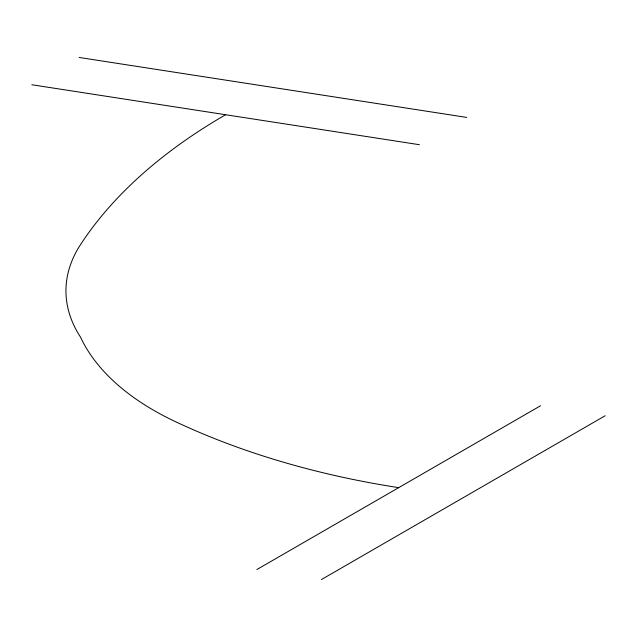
<?xml version="1.0" encoding="UTF-8"?>
<svg xmlns="http://www.w3.org/2000/svg" width="637" height="637" viewBox="0 0 637 637"><rect width="100%" height="100%" fill="white"/><g stroke="black" fill="none" stroke-linecap="round" stroke-linejoin="round"><path stroke-width="0.96" d="M256.846 569.55L540.558 405.753M321.438 579.543L605.15 415.746M79.131 57.457L466.69 117.407M31.85 84.753L419.409 144.71M225.625 114.732A634.516 366.331 0 0 0 80.573 244.536A227.528 131.357 0 0 0 80.461 337.037A283.377 163.605 0 0 0 174.53 421.216A597.57 345.007 0 0 0 398.706 487.655"/></g></svg>
